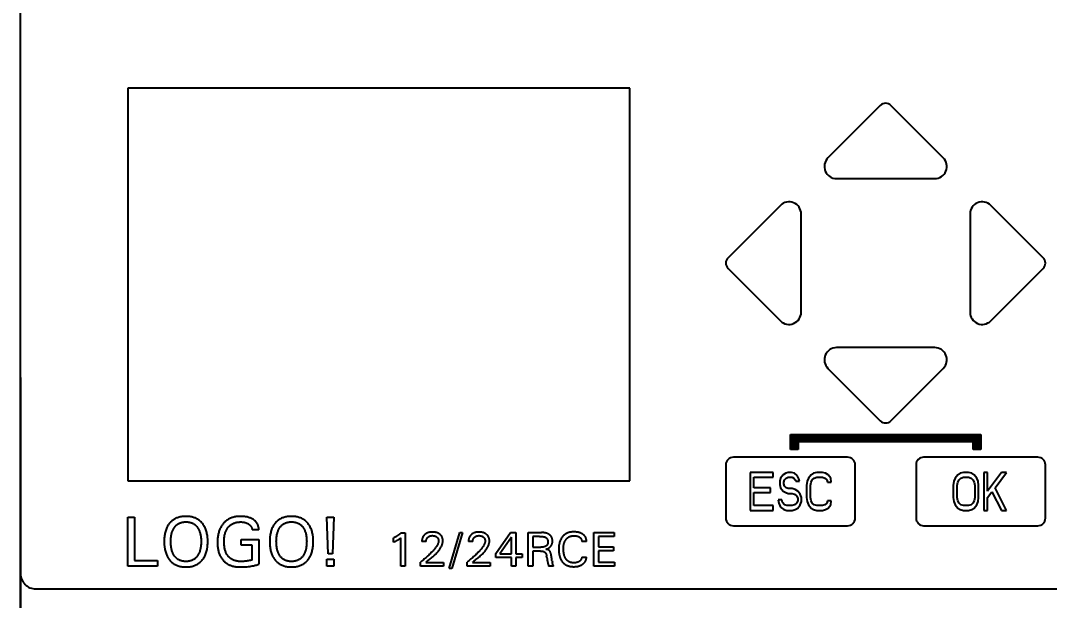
# Model space of a CAD drawing. Extents: x 0 to 420, y 0 to 297.
# Drawn here: x 88.2 to 155.8, y 184.8 to 222.9 of the extents above; entities that cross this region are included whole.
import ezdxf

# ---------------------------------------------------------------- set-up
doc = ezdxf.new("R2010")
doc.units = 0
doc.header["$LTSCALE"] = 23.1
doc.layers.get('0').update_dxf_attribs({"linetype": 'CONTINUOUS'})
doc.layers.add('10000_FRONT', color=7, linetype='CONTINUOUS')
doc.layers.add('10100_DIM_FRONT', color=7, linetype='CONTINUOUS')
doc.dimstyles.get("Standard").update_dxf_attribs({"dimtxt": 2.5, "dimasz": 2.5, "dimexe": 1.25, "dimexo": 0.625, "dimtad": 1, "dimcen": 2.5, "dimazin": 3, "dimtfac": 1, "dimtmove": 0, "dimatfit": 3})

# ---------------------------------------------------------------- blocks, each defined once
blk = doc.blocks.new('_FILLED')
at = {"color": 0, "linetype": 'BYBLOCK'}
blk.add_solid([(0, 0), (-1, 0.132), (-1, -0.132)], dxfattribs=at)
blk = doc.blocks.new('*D2')
at = {"layer": '10100_DIM_FRONT', "color": 7, "linetype": 'CONTINUOUS'}
for p, q in [((88.189, 199.406), (88.189, 146.927)), ((195.189, 170.026), (195.189, 146.927)), ((88.189, 148.927), (141.689, 148.927)), ((195.189, 148.927), (141.689, 148.927))]:
    blk.add_line(p, q, dxfattribs=at)
at = {"layer": '10100_DIM_FRONT', "color": 7, "linetype": 'CONTINUOUS', "xscale": 2.5, "yscale": 2.5, "zscale": 2.5, "rotation": 180}
blk.add_blockref('_FILLED', (88.189, 148.927), dxfattribs=at)
at = {"layer": '10100_DIM_FRONT', "color": 7, "linetype": 'CONTINUOUS', "xscale": 2.5, "yscale": 2.5, "zscale": 2.5}
blk.add_blockref('_FILLED', (195.189, 148.927), dxfattribs=at)

msp = doc.modelspace()

# ---------------------------------------------------------------- linework, layer by layer
at = {"layer": '10000_FRONT', "color": 7, "linetype": 'CONTINUOUS'}
for p, q in [((88.189, 164.026), (88.189, 252.026)), ((95.239, 218.426), (95.239, 192.626)), ((128.239, 218.426), (95.239, 218.426)), ((128.239, 192.626), (128.239, 218.426)), ((144.685, 217.279), (141.247, 213.841)), ((148.83, 213.841), (145.392, 217.279)), ((141.813, 212.476), (148.264, 212.476)), ((138.123, 210.717), (134.685, 207.279)), ((155.392, 207.279), (151.954, 210.717)), ((139.489, 203.7), (139.489, 210.151)), ((150.589, 210.151), (150.589, 203.7)), ((134.685, 206.572), (138.123, 203.134)), ((151.954, 203.134), (155.392, 206.572)), ((148.264, 201.376), (141.813, 201.376)), ((141.247, 200.01), (144.685, 196.572)), ((145.392, 196.572), (148.83, 200.01)), ((138.789, 194.676), (138.789, 195.676)), ((138.789, 195.676), (151.289, 195.676)), ((138.789, 195.576), (151.289, 195.576)), ((138.789, 195.476), (151.289, 195.476)), ((151.289, 195.676), (151.289, 194.676)), ((138.789, 195.376), (151.289, 195.376)), ((138.789, 195.276), (151.289, 195.276)), ((151.289, 195.176), (138.789, 195.176)), ((138.889, 195.176), (138.889, 194.676)), ((138.989, 195.176), (138.989, 194.676)), ((139.089, 195.176), (139.089, 194.676)), ((139.189, 195.176), (139.189, 194.676)), ((139.289, 195.176), (139.289, 194.676)), ((150.789, 194.676), (150.789, 195.176)), ((150.889, 195.176), (150.889, 194.676)), ((150.989, 195.176), (150.989, 194.676)), ((151.089, 195.176), (151.089, 194.676)), ((151.189, 195.176), (151.189, 194.676)), ((142.539, 194.176), (135.039, 194.176)), ((139.289, 194.676), (138.789, 194.676)), ((155.039, 194.176), (147.539, 194.176)), ((151.289, 194.676), (150.789, 194.676)), ((134.539, 193.676), (134.539, 190.176)), ((143.039, 190.176), (143.039, 193.676)), ((147.039, 193.676), (147.039, 190.176)), ((155.539, 190.176), (155.539, 193.676)), ((136.139, 193.176), (136.139, 190.676)), ((137.639, 193.176), (136.139, 193.176)), ((136.389, 192.165), (136.389, 192.856)), ((136.389, 192.856), (137.639, 192.856)), ((137.639, 192.856), (137.639, 193.176)), ((138.139, 192.803), (138.097, 192.59)), ((138.305, 193.016), (138.139, 192.803)), ((138.472, 193.122), (138.305, 193.016)), ((138.389, 192.697), (138.514, 192.803)), ((138.639, 193.176), (138.472, 193.122)), ((138.514, 192.803), (138.639, 192.856)), ((138.847, 193.176), (138.639, 193.176)), ((138.639, 192.856), (138.889, 192.856)), ((139.055, 193.122), (138.847, 193.176)), ((138.889, 192.856), (139.014, 192.803)), ((139.014, 192.803), (139.097, 192.697)), ((139.222, 192.963), (139.055, 193.122)), ((139.347, 192.75), (139.222, 192.963)), ((139.389, 192.59), (139.347, 192.75)), ((139.972, 192.803), (139.889, 192.59)), ((140.139, 193.016), (139.972, 192.803)), ((140.305, 193.122), (140.139, 193.016)), ((140.222, 192.697), (140.347, 192.803)), ((140.514, 193.176), (140.305, 193.122)), ((140.347, 192.803), (140.514, 192.856)), ((140.889, 193.176), (140.514, 193.176)), ((140.514, 192.856), (140.889, 192.856)), ((141.097, 193.122), (140.889, 193.176)), ((140.889, 192.856), (141.055, 192.803)), ((141.055, 192.803), (141.18, 192.697)), ((141.264, 193.016), (141.097, 193.122)), ((141.43, 192.803), (141.264, 193.016)), ((141.472, 192.537), (141.43, 192.803)), ((149.614, 192.803), (149.53, 192.59)), ((149.78, 193.016), (149.614, 192.803)), ((149.947, 193.122), (149.78, 193.016)), ((149.864, 192.697), (149.989, 192.803)), ((150.155, 193.176), (149.947, 193.122)), ((149.989, 192.803), (150.155, 192.856)), ((150.489, 193.176), (150.155, 193.176)), ((150.155, 192.856), (150.489, 192.856)), ((150.697, 193.122), (150.489, 193.176)), ((150.489, 192.856), (150.655, 192.803)), ((150.655, 192.803), (150.78, 192.697)), ((150.864, 193.016), (150.697, 193.122)), ((151.03, 192.803), (150.864, 193.016)), ((151.114, 192.59), (151.03, 192.803)), ((151.489, 193.176), (151.489, 190.676)), ((151.739, 193.176), (151.489, 193.176)), ((152.655, 193.176), (151.739, 191.952)), ((151.739, 191.952), (151.739, 193.176)), ((152.239, 192.165), (152.989, 193.176)), ((152.989, 193.176), (152.655, 193.176)), ((95.239, 192.626), (128.239, 192.626)), ((137.472, 192.165), (136.389, 192.165)), ((137.472, 191.846), (137.472, 192.165)), ((138.097, 192.59), (138.097, 192.378)), ((138.097, 192.378), (138.139, 192.165)), ((138.139, 192.165), (138.305, 191.952)), ((138.347, 192.537), (138.389, 192.697)), ((138.347, 192.431), (138.347, 192.537)), ((138.389, 192.271), (138.347, 192.431)), ((138.514, 192.165), (138.389, 192.271)), ((138.639, 192.112), (138.514, 192.165)), ((138.889, 192.112), (138.639, 192.112)), ((139.097, 192.059), (138.889, 192.112)), ((139.097, 192.697), (139.139, 192.59)), ((139.264, 191.952), (139.097, 192.059)), ((139.139, 192.59), (139.389, 192.59)), ((139.889, 192.59), (139.847, 192.324)), ((139.847, 192.324), (139.847, 191.527)), ((140.097, 192.324), (140.139, 192.537)), ((140.097, 191.527), (140.097, 192.324)), ((140.139, 192.537), (140.222, 192.697)), ((141.18, 192.697), (141.222, 192.537)), ((141.222, 192.537), (141.472, 192.537)), ((149.53, 192.59), (149.489, 192.324)), ((149.489, 192.324), (149.489, 191.527)), ((149.739, 192.324), (149.78, 192.537)), ((149.739, 191.527), (149.739, 192.324)), ((149.78, 192.537), (149.864, 192.697)), ((150.78, 192.697), (150.864, 192.537)), ((150.864, 192.537), (150.905, 192.324)), ((150.905, 192.324), (150.905, 191.527)), ((151.155, 192.324), (151.114, 192.59)), ((151.155, 191.527), (151.155, 192.324)), ((152.989, 190.676), (152.239, 192.165)), ((136.389, 190.995), (136.389, 191.846)), ((136.389, 191.846), (137.472, 191.846)), ((137.972, 191.367), (138.014, 191.154)), ((138.222, 191.367), (137.972, 191.367)), ((138.264, 191.207), (138.222, 191.367)), ((138.305, 191.952), (138.472, 191.846)), ((138.472, 191.846), (138.639, 191.793)), ((138.639, 191.793), (138.889, 191.793)), ((138.889, 191.793), (139.055, 191.739)), ((139.055, 191.739), (139.18, 191.633)), ((139.18, 191.633), (139.264, 191.473)), ((139.43, 191.739), (139.264, 191.952)), ((139.264, 191.473), (139.264, 191.314)), ((139.514, 191.527), (139.43, 191.739)), ((139.514, 191.261), (139.514, 191.527)), ((139.847, 191.527), (139.889, 191.261)), ((140.139, 191.314), (140.097, 191.527)), ((149.489, 191.527), (149.53, 191.261)), ((149.78, 191.314), (149.739, 191.527)), ((150.905, 191.527), (150.864, 191.314)), ((151.114, 191.261), (151.155, 191.527)), ((151.739, 191.527), (152.03, 191.899)), ((151.739, 190.676), (151.739, 191.527)), ((152.03, 191.899), (152.655, 190.676)), ((137.639, 190.995), (136.389, 190.995)), ((137.639, 190.676), (137.639, 190.995)), ((138.014, 191.154), (138.139, 190.888)), ((138.139, 190.888), (138.347, 190.729)), ((138.389, 191.048), (138.264, 191.207)), ((138.347, 190.729), (138.555, 190.676)), ((138.555, 190.995), (138.389, 191.048)), ((138.889, 190.995), (138.555, 190.995)), ((139.055, 191.048), (138.889, 190.995)), ((138.889, 190.676), (139.097, 190.729)), ((139.18, 191.154), (139.055, 191.048)), ((139.097, 190.729), (139.264, 190.835)), ((139.264, 191.314), (139.18, 191.154)), ((139.264, 190.835), (139.43, 191.048)), ((139.43, 191.048), (139.514, 191.261)), ((139.889, 191.261), (139.972, 191.048)), ((139.972, 191.048), (140.139, 190.835)), ((140.222, 191.154), (140.139, 191.314)), ((140.139, 190.835), (140.305, 190.729)), ((140.347, 191.048), (140.222, 191.154)), ((140.305, 190.729), (140.514, 190.676)), ((140.514, 190.995), (140.347, 191.048)), ((140.889, 190.995), (140.514, 190.995)), ((141.055, 191.048), (140.889, 190.995)), ((140.889, 190.676), (141.097, 190.729)), ((141.18, 191.154), (141.055, 191.048)), ((141.097, 190.729), (141.264, 190.835)), ((141.222, 191.314), (141.18, 191.154)), ((141.472, 191.314), (141.222, 191.314)), ((141.264, 190.835), (141.43, 191.048)), ((141.43, 191.048), (141.472, 191.314)), ((149.53, 191.261), (149.614, 191.048)), ((149.614, 191.048), (149.78, 190.835)), ((149.864, 191.154), (149.78, 191.314)), ((149.78, 190.835), (149.947, 190.729)), ((149.989, 191.048), (149.864, 191.154)), ((149.947, 190.729), (150.155, 190.676)), ((150.155, 190.995), (149.989, 191.048)), ((150.489, 190.995), (150.155, 190.995)), ((150.655, 191.048), (150.489, 190.995)), ((150.489, 190.676), (150.697, 190.729)), ((150.78, 191.154), (150.655, 191.048)), ((150.697, 190.729), (150.864, 190.835)), ((150.864, 191.314), (150.78, 191.154)), ((150.864, 190.835), (151.03, 191.048)), ((151.03, 191.048), (151.114, 191.261)), ((95.239, 187.026), (95.239, 190.226)), ((95.239, 190.226), (95.676, 190.226)), ((95.676, 190.226), (95.676, 187.388)), ((108.401, 187.828), (108.306, 190.226)), ((108.306, 190.226), (108.782, 190.226)), ((108.782, 190.226), (108.687, 187.828)), ((136.139, 190.676), (137.639, 190.676)), ((138.555, 190.676), (138.889, 190.676)), ((140.514, 190.676), (140.889, 190.676)), ((150.155, 190.676), (150.489, 190.676)), ((151.489, 190.676), (151.739, 190.676)), ((152.655, 190.676), (152.989, 190.676)), ((103.843, 189.409), (103.405, 189.409)), ((135.039, 189.676), (142.539, 189.676)), ((147.539, 189.676), (155.039, 189.676)), ((102.689, 188.389), (102.689, 188.77)), ((102.689, 188.77), (103.843, 188.77)), ((103.843, 188.77), (103.843, 187.15)), ((112.689, 188.6), (112.689, 188.875)), ((113.17, 187.026), (113.17, 188.873)), ((113.216, 189.213), (113.465, 189.213)), ((113.465, 189.213), (113.465, 187.026)), ((116.353, 186.86), (117.053, 189.226)), ((117.23, 189.226), (116.53, 186.86)), ((117.053, 189.226), (117.23, 189.226)), ((119.421, 187.841), (120.391, 189.226)), ((120.444, 188.912), (119.678, 187.816)), ((120.391, 189.226), (120.739, 189.226)), ((120.444, 187.816), (120.444, 188.912)), ((120.739, 189.226), (120.739, 187.816)), ((121.557, 187.026), (121.557, 189.226)), ((121.557, 189.226), (122.433, 189.226)), ((121.858, 188.976), (121.858, 188.26)), ((122.302, 188.976), (121.858, 188.976)), ((125.86, 187.026), (125.86, 189.226)), ((125.86, 189.226), (127.201, 189.226)), ((126.161, 188.976), (126.161, 188.282)), ((127.201, 188.976), (126.161, 188.976)), ((127.201, 189.226), (127.201, 188.976)), ((103.405, 188.389), (102.689, 188.389)), ((103.405, 187.42), (103.405, 188.389)), ((114.846, 188.632), (114.561, 188.632)), ((117.909, 188.632), (117.623, 188.632)), ((121.858, 188.26), (122.382, 188.26)), ((121.858, 188.011), (121.858, 187.026)), ((122.354, 188.011), (121.858, 188.011)), ((125.38, 188.642), (125.071, 188.642)), ((126.161, 188.282), (127.161, 188.282)), ((126.161, 188.033), (126.161, 187.275)), ((127.161, 188.033), (126.161, 188.033)), ((127.161, 188.282), (127.161, 188.033)), ((95.676, 187.388), (97.187, 187.388)), ((97.187, 187.388), (97.187, 187.026)), ((108.322, 187.026), (108.322, 187.484)), ((108.322, 187.484), (108.766, 187.484)), ((108.687, 187.828), (108.401, 187.828)), ((108.766, 187.484), (108.766, 187.026)), ((119.421, 187.576), (119.421, 187.841)), ((120.444, 187.576), (119.421, 187.576)), ((119.678, 187.816), (120.444, 187.816)), ((120.444, 187.026), (120.444, 187.576)), ((120.739, 187.816), (121.155, 187.816)), ((120.739, 187.576), (120.739, 187.026)), ((121.155, 187.576), (120.739, 187.576)), ((121.155, 187.816), (121.155, 187.576)), ((122.775, 187.588), (122.761, 187.68)), ((123.119, 187.375), (123.137, 187.278)), ((125.071, 187.609), (125.38, 187.609)), ((97.187, 187.026), (95.239, 187.026)), ((108.766, 187.026), (108.322, 187.026)), ((113.465, 187.026), (113.17, 187.026)), ((114.471, 187.026), (114.471, 187.289)), ((115.988, 187.026), (114.471, 187.026)), ((114.829, 187.266), (115.988, 187.266)), ((115.988, 187.266), (115.988, 187.026)), ((116.53, 186.86), (116.353, 186.86)), ((117.533, 187.026), (117.533, 187.289)), ((119.05, 187.026), (117.533, 187.026)), ((117.891, 187.266), (119.05, 187.266)), ((119.05, 187.266), (119.05, 187.026)), ((120.739, 187.026), (120.444, 187.026)), ((121.858, 187.026), (121.557, 187.026)), ((123.21, 187.027), (122.89, 187.027)), ((123.163, 187.154), (123.16, 187.167)), ((127.229, 187.026), (125.86, 187.026)), ((126.161, 187.275), (127.229, 187.275)), ((127.229, 187.275), (127.229, 187.026)), ((89.189, 185.526), (194.189, 185.526))]:
    msp.add_line(p, q, dxfattribs=at)
for points in [[(100.155, 187.456), (100.192, 187.507), (100.227, 187.56), (100.259, 187.614), (100.289, 187.67), (100.317, 187.726), (100.342, 187.784), (100.367, 187.848), (100.389, 187.913), (100.409, 187.979), (100.426, 188.046), (100.441, 188.113), (100.454, 188.18), (100.466, 188.257), (100.475, 188.334), (100.482, 188.412), (100.487, 188.489), (100.49, 188.567), (100.491, 188.645), (100.49, 188.721), (100.487, 188.797), (100.482, 188.873), (100.475, 188.949), (100.465, 189.025), (100.453, 189.1), (100.439, 189.166), (100.424, 189.232), (100.406, 189.298), (100.386, 189.362), (100.363, 189.426), (100.338, 189.488), (100.312, 189.545), (100.283, 189.601), (100.253, 189.656), (100.219, 189.709), (100.184, 189.761), (100.146, 189.811), (100.11, 189.854), (100.073, 189.896), (100.033, 189.936), (99.992, 189.974), (99.949, 190.01), (99.904, 190.044), (99.858, 190.076), (99.809, 190.106), (99.759, 190.134), (99.708, 190.159), (99.656, 190.182), (99.603, 190.202), (99.549, 190.22), (99.494, 190.236), (99.433, 190.251), (99.371, 190.263), (99.308, 190.273), (99.245, 190.28), (99.182, 190.285), (99.119, 190.288), (99.055, 190.289), (98.992, 190.288), (98.928, 190.285), (98.865, 190.28), (98.801, 190.273), (98.739, 190.263), (98.676, 190.251), (98.614, 190.236), (98.56, 190.22), (98.505, 190.202), (98.452, 190.182), (98.4, 190.16), (98.349, 190.135), (98.299, 190.107), (98.25, 190.077), (98.204, 190.046), (98.159, 190.012), (98.116, 189.976), (98.075, 189.938), (98.036, 189.898), (97.998, 189.856), (97.962, 189.813), (97.952, 189.799)], [(103.843, 189.409), (103.843, 189.449), (103.841, 189.489), (103.837, 189.529), (103.831, 189.569), (103.823, 189.608), (103.813, 189.647), (103.8, 189.686), (103.787, 189.721), (103.772, 189.756), (103.755, 189.789), (103.737, 189.822), (103.717, 189.854), (103.696, 189.885), (103.673, 189.914), (103.646, 189.944), (103.618, 189.973), (103.589, 190), (103.558, 190.025), (103.526, 190.05), (103.493, 190.072), (103.46, 190.094), (103.415, 190.12), (103.37, 190.143), (103.324, 190.165), (103.276, 190.185), (103.229, 190.202), (103.176, 190.219), (103.123, 190.234), (103.07, 190.247), (103.016, 190.258), (102.962, 190.267), (102.902, 190.276), (102.841, 190.282), (102.781, 190.286), (102.72, 190.288), (102.659, 190.289), (102.6, 190.288), (102.542, 190.286), (102.483, 190.282), (102.425, 190.276), (102.367, 190.269), (102.309, 190.26), (102.252, 190.248), (102.195, 190.235), (102.144, 190.221), (102.094, 190.205), (102.044, 190.187), (101.995, 190.168), (101.947, 190.147), (101.9, 190.123), (101.853, 190.098), (101.808, 190.071), (101.765, 190.043), (101.723, 190.013), (101.683, 189.981), (101.644, 189.948), (101.606, 189.913), (101.569, 189.876), (101.534, 189.838), (101.5, 189.799), (101.465, 189.755), (101.431, 189.709), (101.399, 189.662), (101.369, 189.613), (101.341, 189.564), (101.315, 189.513), (101.291, 189.462), (101.267, 189.406), (101.245, 189.349), (101.225, 189.291), (101.208, 189.233), (101.192, 189.174), (101.178, 189.114), (101.166, 189.054), (101.154, 188.987), (101.144, 188.919), (101.136, 188.851), (101.131, 188.782), (101.127, 188.714), (101.124, 188.645), (101.124, 188.577)], [(107.093, 187.456), (107.13, 187.507), (107.164, 187.56), (107.197, 187.614), (107.227, 187.67), (107.254, 187.726), (107.279, 187.784), (107.304, 187.848), (107.326, 187.913), (107.346, 187.979), (107.363, 188.046), (107.378, 188.113), (107.391, 188.18), (107.403, 188.257), (107.413, 188.334), (107.42, 188.412), (107.425, 188.489), (107.428, 188.567), (107.428, 188.645), (107.427, 188.721), (107.424, 188.797), (107.419, 188.873), (107.412, 188.949), (107.402, 189.025), (107.39, 189.1), (107.377, 189.166), (107.362, 189.232), (107.344, 189.298), (107.324, 189.362), (107.301, 189.426), (107.275, 189.488), (107.249, 189.545), (107.221, 189.601), (107.19, 189.656), (107.157, 189.709), (107.122, 189.761), (107.084, 189.811), (107.048, 189.854), (107.01, 189.896), (106.97, 189.936), (106.929, 189.974), (106.886, 190.01), (106.841, 190.044), (106.795, 190.076), (106.747, 190.106), (106.697, 190.134), (106.646, 190.159), (106.594, 190.182), (106.54, 190.202), (106.486, 190.22), (106.432, 190.236), (106.37, 190.251), (106.308, 190.263), (106.246, 190.273), (106.183, 190.28), (106.12, 190.285), (106.056, 190.288), (105.993, 190.289), (105.929, 190.288), (105.866, 190.285), (105.802, 190.28), (105.739, 190.273), (105.676, 190.263), (105.614, 190.251), (105.552, 190.236), (105.497, 190.22), (105.443, 190.202), (105.39, 190.182), (105.337, 190.16), (105.286, 190.135), (105.236, 190.107), (105.188, 190.077), (105.141, 190.046), (105.097, 190.012), (105.054, 189.976), (105.013, 189.938), (104.973, 189.898), (104.935, 189.856), (104.9, 189.813), (104.889, 189.799)], [(97.952, 189.799), (97.917, 189.751), (97.884, 189.702), (97.853, 189.651), (97.824, 189.599), (97.798, 189.546), (97.773, 189.492), (97.748, 189.429), (97.726, 189.365), (97.706, 189.3), (97.688, 189.235), (97.673, 189.169), (97.66, 189.102), (97.648, 189.027), (97.638, 188.951), (97.631, 188.874), (97.626, 188.798), (97.623, 188.721), (97.622, 188.645), (97.623, 188.567), (97.626, 188.489), (97.631, 188.412), (97.638, 188.334), (97.647, 188.257), (97.659, 188.18), (97.672, 188.112), (97.687, 188.045), (97.704, 187.978), (97.724, 187.912), (97.746, 187.847), (97.77, 187.783), (97.791, 187.733), (97.814, 187.684), (97.839, 187.636), (97.865, 187.589), (97.894, 187.543), (97.924, 187.498), (97.955, 187.454), (97.991, 187.41), (98.028, 187.367), (98.068, 187.325), (98.109, 187.286), (98.152, 187.249), (98.197, 187.214), (98.243, 187.181), (98.292, 187.15), (98.342, 187.122), (98.393, 187.096), (98.446, 187.073), (98.5, 187.052), (98.554, 187.033), (98.61, 187.017), (98.672, 187.001), (98.735, 186.989), (98.799, 186.979), (98.862, 186.971), (98.927, 186.966), (98.991, 186.963), (99.055, 186.962), (99.12, 186.963), (99.184, 186.966), (99.248, 186.971), (99.312, 186.979), (99.375, 186.989), (99.438, 187.002), (99.5, 187.017), (99.555, 187.033), (99.61, 187.052), (99.664, 187.073), (99.716, 187.097), (99.768, 187.123), (99.818, 187.151), (99.867, 187.182), (99.913, 187.215), (99.958, 187.25), (100.001, 187.288), (100.043, 187.327), (100.082, 187.369), (100.12, 187.412), (100.155, 187.456)], [(98.271, 187.738), (98.247, 187.778), (98.225, 187.818), (98.205, 187.86), (98.186, 187.903), (98.169, 187.946), (98.154, 187.989), (98.138, 188.038), (98.124, 188.088), (98.111, 188.138), (98.101, 188.188), (98.091, 188.239), (98.083, 188.29), (98.076, 188.348), (98.07, 188.406), (98.065, 188.465), (98.062, 188.523), (98.06, 188.582), (98.06, 188.64), (98.06, 188.698), (98.062, 188.755), (98.065, 188.813), (98.07, 188.87), (98.076, 188.928), (98.084, 188.985), (98.092, 189.035), (98.101, 189.085), (98.113, 189.134), (98.125, 189.183), (98.139, 189.232), (98.156, 189.28), (98.172, 189.323), (98.189, 189.366), (98.208, 189.407), (98.229, 189.448), (98.251, 189.488), (98.275, 189.527), (98.296, 189.558), (98.318, 189.589), (98.342, 189.618), (98.366, 189.647), (98.392, 189.674), (98.419, 189.7), (98.447, 189.725), (98.476, 189.749), (98.505, 189.77), (98.536, 189.791), (98.567, 189.809), (98.6, 189.827), (98.633, 189.843), (98.667, 189.857), (98.701, 189.87), (98.736, 189.882), (98.775, 189.893), (98.814, 189.902), (98.854, 189.91), (98.894, 189.916), (98.934, 189.921), (98.974, 189.924), (99.015, 189.926), (99.055, 189.926), (99.096, 189.926), (99.137, 189.924), (99.177, 189.921), (99.218, 189.916), (99.258, 189.91), (99.298, 189.902), (99.337, 189.893), (99.376, 189.882), (99.411, 189.87), (99.445, 189.857), (99.479, 189.843), (99.513, 189.827), (99.545, 189.81), (99.577, 189.791), (99.607, 189.77), (99.637, 189.749), (99.666, 189.725), (99.694, 189.7), (99.721, 189.674), (99.747, 189.647), (99.771, 189.618), (99.795, 189.589), (99.817, 189.558), (99.838, 189.527), (99.844, 189.517)], [(99.844, 189.517), (99.867, 189.479), (99.888, 189.441), (99.908, 189.402), (99.926, 189.362), (99.942, 189.321), (99.957, 189.28), (99.974, 189.232), (99.988, 189.183), (100, 189.134), (100.012, 189.085), (100.021, 189.035), (100.029, 188.985), (100.037, 188.928), (100.043, 188.87), (100.048, 188.813), (100.051, 188.755), (100.053, 188.698), (100.053, 188.64), (100.053, 188.582), (100.051, 188.523), (100.048, 188.464), (100.043, 188.406), (100.037, 188.347), (100.03, 188.289), (100.022, 188.238), (100.012, 188.187), (100.002, 188.137), (99.989, 188.087), (99.975, 188.037), (99.96, 187.988), (99.944, 187.945), (99.927, 187.902), (99.908, 187.86), (99.888, 187.818), (99.866, 187.777), (99.842, 187.738), (99.821, 187.706), (99.799, 187.674), (99.776, 187.644), (99.751, 187.614), (99.726, 187.586), (99.699, 187.559), (99.67, 187.533), (99.641, 187.508), (99.611, 187.486), (99.58, 187.465), (99.549, 187.446), (99.516, 187.428), (99.483, 187.411), (99.449, 187.396), (99.414, 187.383), (99.379, 187.371), (99.339, 187.359), (99.3, 187.35), (99.259, 187.342), (99.219, 187.335), (99.178, 187.331), (99.137, 187.327), (99.096, 187.326), (99.055, 187.325), (99.014, 187.326), (98.973, 187.327), (98.932, 187.331), (98.892, 187.335), (98.851, 187.342), (98.811, 187.35), (98.772, 187.359), (98.732, 187.371), (98.697, 187.383), (98.663, 187.396), (98.629, 187.411), (98.595, 187.428), (98.563, 187.446), (98.531, 187.465), (98.5, 187.486), (98.471, 187.508), (98.441, 187.533), (98.413, 187.559), (98.387, 187.586), (98.361, 187.614), (98.337, 187.644), (98.313, 187.674), (98.291, 187.706), (98.271, 187.738)], [(103.405, 187.42), (103.348, 187.405), (103.291, 187.391), (103.233, 187.378), (103.175, 187.367), (103.113, 187.357), (103.051, 187.349), (102.989, 187.341), (102.926, 187.335), (102.86, 187.33), (102.793, 187.327), (102.726, 187.325), (102.659, 187.325), (102.609, 187.326), (102.558, 187.329), (102.508, 187.333), (102.458, 187.338), (102.408, 187.346), (102.358, 187.356), (102.309, 187.367), (102.266, 187.38), (102.224, 187.394), (102.182, 187.411), (102.141, 187.429), (102.101, 187.449), (102.063, 187.471), (102.025, 187.495), (101.99, 187.521), (101.955, 187.548), (101.923, 187.577), (101.891, 187.608), (101.861, 187.64), (101.833, 187.673), (101.806, 187.708), (101.779, 187.747), (101.754, 187.788), (101.73, 187.829), (101.708, 187.872), (101.688, 187.915), (101.67, 187.959), (101.652, 188.01), (101.636, 188.06), (101.621, 188.112), (101.609, 188.164), (101.598, 188.216), (101.589, 188.269), (101.58, 188.329), (101.573, 188.39), (101.568, 188.452), (101.564, 188.513), (101.562, 188.574), (101.561, 188.636), (101.562, 188.696), (101.564, 188.755), (101.568, 188.815), (101.573, 188.874), (101.581, 188.934), (101.59, 188.993), (101.599, 189.044), (101.611, 189.096), (101.624, 189.147), (101.639, 189.197), (101.655, 189.247), (101.674, 189.296), (101.693, 189.34), (101.714, 189.383), (101.737, 189.425), (101.761, 189.466), (101.787, 189.506), (101.815, 189.545), (101.842, 189.579), (101.871, 189.612), (101.901, 189.643), (101.933, 189.673), (101.965, 189.701), (102, 189.728), (102.035, 189.753), (102.072, 189.777), (102.111, 189.798), (102.15, 189.818), (102.191, 189.835), (102.232, 189.851), (102.274, 189.865), (102.316, 189.878)], [(102.316, 189.878), (102.347, 189.886), (102.378, 189.892), (102.408, 189.898), (102.44, 189.904), (102.471, 189.908), (102.502, 189.912), (102.533, 189.915), (102.565, 189.917), (102.596, 189.918), (102.628, 189.919), (102.659, 189.919), (102.689, 189.919), (102.719, 189.918), (102.748, 189.916), (102.778, 189.914), (102.807, 189.911), (102.837, 189.907), (102.864, 189.902), (102.891, 189.897), (102.918, 189.891), (102.945, 189.884), (102.971, 189.876), (102.998, 189.868), (103.023, 189.859), (103.047, 189.85), (103.071, 189.839), (103.095, 189.828), (103.119, 189.816), (103.142, 189.804), (103.159, 189.794), (103.175, 189.784), (103.191, 189.773), (103.207, 189.762), (103.222, 189.75), (103.237, 189.738), (103.252, 189.725), (103.266, 189.712), (103.279, 189.698), (103.292, 189.684), (103.305, 189.668), (103.317, 189.653), (103.329, 189.636), (103.339, 189.62), (103.349, 189.602), (103.358, 189.585), (103.367, 189.567), (103.374, 189.55), (103.38, 189.533), (103.386, 189.516), (103.391, 189.499), (103.395, 189.481), (103.399, 189.463), (103.402, 189.445), (103.404, 189.427), (103.405, 189.409)], [(104.889, 189.799), (104.854, 189.751), (104.821, 189.702), (104.79, 189.651), (104.762, 189.599), (104.735, 189.546), (104.711, 189.492), (104.686, 189.429), (104.663, 189.365), (104.643, 189.3), (104.626, 189.235), (104.61, 189.169), (104.597, 189.102), (104.585, 189.027), (104.576, 188.951), (104.568, 188.874), (104.563, 188.798), (104.561, 188.721), (104.56, 188.645), (104.56, 188.567), (104.563, 188.489), (104.568, 188.412), (104.575, 188.334), (104.585, 188.257), (104.597, 188.18), (104.609, 188.112), (104.624, 188.045), (104.641, 187.978), (104.661, 187.912), (104.683, 187.847), (104.708, 187.783), (104.729, 187.733), (104.752, 187.684), (104.777, 187.636), (104.803, 187.589), (104.831, 187.543), (104.861, 187.498), (104.893, 187.454), (104.928, 187.41), (104.966, 187.367), (105.005, 187.325), (105.046, 187.286), (105.089, 187.249), (105.134, 187.214), (105.18, 187.181), (105.229, 187.15), (105.279, 187.122), (105.331, 187.096), (105.384, 187.073), (105.437, 187.052), (105.492, 187.033), (105.547, 187.017), (105.61, 187.001), (105.673, 186.989), (105.736, 186.979), (105.8, 186.971), (105.864, 186.966), (105.928, 186.963), (105.993, 186.962), (106.057, 186.963), (106.121, 186.966), (106.185, 186.971), (106.249, 186.979), (106.312, 186.989), (106.375, 187.002), (106.438, 187.017), (106.493, 187.033), (106.548, 187.052), (106.601, 187.073), (106.654, 187.097), (106.705, 187.123), (106.756, 187.151), (106.804, 187.182), (106.851, 187.215), (106.896, 187.25), (106.939, 187.288), (106.98, 187.327), (107.02, 187.369), (107.057, 187.412), (107.093, 187.456)], [(105.208, 187.738), (105.185, 187.778), (105.163, 187.818), (105.142, 187.86), (105.124, 187.903), (105.107, 187.946), (105.091, 187.989), (105.075, 188.038), (105.061, 188.088), (105.049, 188.138), (105.038, 188.188), (105.029, 188.239), (105.021, 188.29), (105.013, 188.348), (105.007, 188.406), (105.003, 188.465), (105, 188.523), (104.998, 188.582), (104.997, 188.64), (104.998, 188.698), (105, 188.755), (105.003, 188.813), (105.007, 188.87), (105.014, 188.928), (105.021, 188.985), (105.029, 189.035), (105.039, 189.085), (105.05, 189.134), (105.063, 189.183), (105.077, 189.232), (105.093, 189.28), (105.109, 189.323), (105.127, 189.366), (105.146, 189.407), (105.166, 189.448), (105.189, 189.488), (105.213, 189.527), (105.234, 189.558), (105.256, 189.589), (105.279, 189.618), (105.304, 189.647), (105.329, 189.674), (105.356, 189.7), (105.384, 189.725), (105.413, 189.749), (105.443, 189.77), (105.473, 189.791), (105.505, 189.809), (105.537, 189.827), (105.57, 189.843), (105.604, 189.857), (105.639, 189.87), (105.673, 189.882), (105.712, 189.893), (105.752, 189.902), (105.791, 189.91), (105.831, 189.916), (105.871, 189.921), (105.912, 189.924), (105.952, 189.926), (105.993, 189.926), (106.034, 189.926), (106.074, 189.924), (106.115, 189.921), (106.155, 189.916), (106.195, 189.91), (106.235, 189.902), (106.275, 189.893), (106.314, 189.882), (106.349, 189.87), (106.383, 189.857), (106.417, 189.843), (106.45, 189.827), (106.482, 189.81), (106.514, 189.791), (106.545, 189.77), (106.574, 189.749), (106.604, 189.725), (106.632, 189.7), (106.659, 189.674), (106.684, 189.647), (106.709, 189.618), (106.732, 189.589), (106.754, 189.558), (106.775, 189.527), (106.782, 189.517)], [(106.782, 189.517), (106.805, 189.479), (106.826, 189.441), (106.845, 189.402), (106.863, 189.362), (106.88, 189.321), (106.895, 189.28), (106.911, 189.232), (106.925, 189.183), (106.938, 189.134), (106.949, 189.085), (106.959, 189.035), (106.967, 188.985), (106.974, 188.928), (106.981, 188.87), (106.985, 188.813), (106.988, 188.755), (106.99, 188.698), (106.991, 188.64), (106.99, 188.582), (106.988, 188.523), (106.985, 188.464), (106.981, 188.406), (106.975, 188.347), (106.967, 188.289), (106.959, 188.238), (106.95, 188.187), (106.939, 188.137), (106.927, 188.087), (106.913, 188.037), (106.897, 187.988), (106.881, 187.945), (106.864, 187.902), (106.846, 187.86), (106.825, 187.818), (106.803, 187.777), (106.78, 187.738), (106.759, 187.706), (106.737, 187.674), (106.713, 187.644), (106.689, 187.614), (106.663, 187.586), (106.636, 187.559), (106.608, 187.533), (106.578, 187.508), (106.549, 187.486), (106.518, 187.465), (106.486, 187.446), (106.454, 187.428), (106.42, 187.411), (106.386, 187.396), (106.351, 187.383), (106.316, 187.371), (106.277, 187.359), (106.237, 187.35), (106.197, 187.342), (106.157, 187.335), (106.116, 187.331), (106.075, 187.327), (106.034, 187.326), (105.993, 187.325), (105.952, 187.326), (105.911, 187.327), (105.87, 187.331), (105.829, 187.335), (105.789, 187.342), (105.749, 187.35), (105.709, 187.359), (105.67, 187.371), (105.635, 187.383), (105.6, 187.396), (105.566, 187.411), (105.533, 187.428), (105.5, 187.446), (105.469, 187.465), (105.438, 187.486), (105.408, 187.508), (105.379, 187.533), (105.351, 187.559), (105.324, 187.586), (105.298, 187.614), (105.274, 187.644), (105.251, 187.674), (105.229, 187.706), (105.208, 187.738)], [(113.216, 189.213), (113.196, 189.195), (113.177, 189.177), (113.157, 189.159), (113.137, 189.142), (113.117, 189.125), (113.096, 189.109), (113.076, 189.092), (113.054, 189.076), (113.033, 189.061), (113.012, 189.046), (112.99, 189.031), (112.968, 189.017), (112.946, 189.003), (112.924, 188.99), (112.901, 188.976), (112.879, 188.964), (112.856, 188.951), (112.832, 188.939), (112.809, 188.927), (112.785, 188.916), (112.761, 188.905), (112.737, 188.895), (112.713, 188.884), (112.689, 188.875)], [(112.689, 188.6), (112.716, 188.611), (112.743, 188.622), (112.77, 188.633), (112.797, 188.645), (112.824, 188.657), (112.843, 188.666), (112.863, 188.675), (112.882, 188.685), (112.902, 188.694), (112.921, 188.704), (112.94, 188.715), (112.96, 188.726), (112.98, 188.737), (112.999, 188.749), (113.019, 188.761), (113.038, 188.773), (113.052, 188.783), (113.065, 188.792), (113.079, 188.802), (113.094, 188.813), (113.108, 188.824), (113.123, 188.835), (113.139, 188.848), (113.155, 188.86), (113.17, 188.873)], [(115.657, 188.663), (115.656, 188.642), (115.654, 188.621), (115.65, 188.6), (115.646, 188.579), (115.641, 188.559), (115.635, 188.538), (115.628, 188.518), (115.621, 188.498), (115.612, 188.478), (115.604, 188.459), (115.589, 188.428), (115.574, 188.399), (115.557, 188.37), (115.54, 188.342), (115.522, 188.314), (115.503, 188.286), (115.484, 188.259), (115.464, 188.232), (115.444, 188.206), (115.408, 188.161), (115.371, 188.117), (115.334, 188.073), (115.295, 188.03), (115.257, 187.988), (115.217, 187.946), (115.177, 187.905), (115.123, 187.851), (115.069, 187.798), (115.014, 187.746), (114.958, 187.694), (114.901, 187.642), (114.842, 187.59), (114.783, 187.539), (114.723, 187.489), (114.661, 187.438), (114.598, 187.388), (114.535, 187.338), (114.471, 187.289)], [(114.761, 189.099), (114.75, 189.09), (114.74, 189.08), (114.729, 189.071), (114.719, 189.061), (114.71, 189.05), (114.7, 189.04), (114.691, 189.029), (114.682, 189.018), (114.674, 189.007), (114.665, 188.996), (114.657, 188.984), (114.65, 188.972), (114.642, 188.96), (114.635, 188.948), (114.629, 188.936), (114.622, 188.923), (114.616, 188.91), (114.611, 188.897), (114.605, 188.884), (114.6, 188.871), (114.596, 188.857), (114.591, 188.844), (114.587, 188.83), (114.583, 188.817), (114.579, 188.801), (114.576, 188.786), (114.573, 188.771), (114.57, 188.755), (114.568, 188.74), (114.566, 188.724), (114.564, 188.709), (114.563, 188.693), (114.562, 188.678), (114.561, 188.662), (114.561, 188.647), (114.561, 188.632)], [(114.829, 187.266), (114.884, 187.311), (114.94, 187.357), (114.997, 187.403), (115.054, 187.449), (115.112, 187.495), (115.169, 187.542), (115.226, 187.589), (115.283, 187.637), (115.339, 187.685), (115.394, 187.735), (115.448, 187.785), (115.484, 187.82), (115.519, 187.856), (115.553, 187.893), (115.587, 187.93), (115.62, 187.967), (115.652, 188.006), (115.683, 188.045), (115.712, 188.085), (115.741, 188.126), (115.768, 188.168), (115.794, 188.211), (115.819, 188.255), (115.835, 188.285), (115.85, 188.316), (115.864, 188.347), (115.877, 188.379), (115.89, 188.411), (115.901, 188.443), (115.911, 188.475), (115.92, 188.508), (115.927, 188.541), (115.934, 188.575), (115.938, 188.608), (115.941, 188.641), (115.943, 188.675), (115.942, 188.705), (115.941, 188.735), (115.937, 188.764), (115.933, 188.794), (115.927, 188.823), (115.919, 188.852), (115.911, 188.878), (115.901, 188.904), (115.89, 188.929), (115.878, 188.953), (115.865, 188.977), (115.85, 188.999), (115.833, 189.022), (115.815, 189.043), (115.796, 189.063), (115.776, 189.082), (115.755, 189.101), (115.734, 189.118), (115.708, 189.136), (115.681, 189.153), (115.654, 189.169), (115.626, 189.183), (115.598, 189.196), (115.566, 189.208), (115.535, 189.219), (115.502, 189.228), (115.47, 189.236), (115.437, 189.243), (115.4, 189.249), (115.363, 189.253), (115.326, 189.256), (115.289, 189.258), (115.252, 189.258), (115.214, 189.258), (115.175, 189.256), (115.137, 189.252), (115.1, 189.247), (115.062, 189.241), (115.034, 189.234), (115.006, 189.227), (114.979, 189.219), (114.951, 189.21), (114.925, 189.199), (114.898, 189.188), (114.869, 189.173), (114.841, 189.157), (114.813, 189.139), (114.786, 189.12), (114.761, 189.099)], [(114.846, 188.632), (114.847, 188.648), (114.847, 188.664), (114.848, 188.68), (114.85, 188.696), (114.852, 188.712), (114.855, 188.728), (114.859, 188.744), (114.862, 188.758), (114.867, 188.772), (114.871, 188.786), (114.877, 188.799), (114.883, 188.813), (114.889, 188.826), (114.896, 188.839), (114.903, 188.851), (114.911, 188.863), (114.92, 188.874), (114.929, 188.886), (114.938, 188.896), (114.948, 188.907), (114.958, 188.917), (114.969, 188.927), (114.98, 188.936), (114.991, 188.945), (115.003, 188.953), (115.015, 188.961), (115.027, 188.968), (115.04, 188.975), (115.053, 188.981), (115.067, 188.987), (115.081, 188.993), (115.095, 188.998), (115.109, 189.002), (115.124, 189.006), (115.138, 189.01), (115.154, 189.013), (115.17, 189.016), (115.186, 189.018), (115.203, 189.019), (115.219, 189.02), (115.235, 189.021), (115.252, 189.021), (115.27, 189.021), (115.289, 189.02), (115.307, 189.019), (115.326, 189.017), (115.344, 189.015), (115.363, 189.011), (115.377, 189.009), (115.391, 189.005), (115.404, 189.001), (115.418, 188.997), (115.432, 188.993), (115.445, 188.987), (115.458, 188.982), (115.473, 188.975), (115.486, 188.968), (115.5, 188.96), (115.513, 188.951), (115.526, 188.942), (115.539, 188.932), (115.549, 188.923), (115.56, 188.914), (115.57, 188.904), (115.579, 188.894), (115.588, 188.883), (115.597, 188.872), (115.605, 188.86), (115.612, 188.848), (115.619, 188.836), (115.625, 188.823), (115.63, 188.81), (115.635, 188.797), (115.64, 188.784), (115.644, 188.77), (115.648, 188.755), (115.651, 188.74), (115.654, 188.725), (115.655, 188.709), (115.657, 188.694), (115.657, 188.678), (115.657, 188.663)], [(118.719, 188.663), (118.718, 188.642), (118.716, 188.621), (118.713, 188.6), (118.708, 188.579), (118.703, 188.559), (118.697, 188.538), (118.69, 188.518), (118.683, 188.498), (118.675, 188.478), (118.666, 188.459), (118.652, 188.428), (118.636, 188.399), (118.62, 188.37), (118.602, 188.342), (118.584, 188.314), (118.565, 188.286), (118.546, 188.259), (118.526, 188.232), (118.506, 188.206), (118.47, 188.161), (118.433, 188.117), (118.396, 188.073), (118.358, 188.03), (118.319, 187.988), (118.279, 187.946), (118.239, 187.905), (118.186, 187.851), (118.131, 187.798), (118.076, 187.746), (118.021, 187.694), (117.963, 187.642), (117.904, 187.59), (117.845, 187.539), (117.785, 187.489), (117.723, 187.438), (117.66, 187.388), (117.597, 187.338), (117.533, 187.289)], [(117.823, 189.099), (117.812, 189.09), (117.802, 189.08), (117.792, 189.071), (117.782, 189.061), (117.772, 189.05), (117.763, 189.04), (117.753, 189.029), (117.744, 189.018), (117.736, 189.007), (117.728, 188.996), (117.72, 188.984), (117.712, 188.972), (117.705, 188.96), (117.698, 188.948), (117.691, 188.936), (117.685, 188.923), (117.679, 188.91), (117.673, 188.897), (117.668, 188.884), (117.662, 188.871), (117.658, 188.857), (117.653, 188.844), (117.649, 188.83), (117.645, 188.817), (117.642, 188.801), (117.638, 188.786), (117.635, 188.771), (117.632, 188.755), (117.63, 188.74), (117.628, 188.724), (117.626, 188.709), (117.625, 188.693), (117.624, 188.678), (117.624, 188.662), (117.623, 188.647), (117.623, 188.632)], [(117.891, 187.266), (117.947, 187.311), (118.003, 187.357), (118.059, 187.403), (118.116, 187.449), (118.174, 187.495), (118.231, 187.542), (118.288, 187.589), (118.345, 187.637), (118.401, 187.685), (118.456, 187.735), (118.51, 187.785), (118.546, 187.82), (118.581, 187.856), (118.616, 187.893), (118.649, 187.93), (118.682, 187.967), (118.714, 188.006), (118.745, 188.045), (118.774, 188.085), (118.803, 188.126), (118.83, 188.168), (118.856, 188.211), (118.881, 188.255), (118.897, 188.285), (118.912, 188.316), (118.926, 188.347), (118.94, 188.379), (118.952, 188.411), (118.963, 188.443), (118.973, 188.475), (118.982, 188.508), (118.99, 188.541), (118.996, 188.575), (119, 188.608), (119.003, 188.641), (119.005, 188.675), (119.004, 188.705), (119.003, 188.735), (119, 188.764), (118.995, 188.794), (118.989, 188.823), (118.982, 188.852), (118.973, 188.878), (118.964, 188.904), (118.953, 188.929), (118.94, 188.953), (118.927, 188.977), (118.912, 188.999), (118.895, 189.022), (118.878, 189.043), (118.859, 189.063), (118.839, 189.082), (118.818, 189.101), (118.796, 189.118), (118.77, 189.136), (118.744, 189.153), (118.716, 189.169), (118.688, 189.183), (118.66, 189.196), (118.629, 189.208), (118.597, 189.219), (118.565, 189.228), (118.532, 189.236), (118.499, 189.243), (118.462, 189.249), (118.426, 189.253), (118.388, 189.256), (118.351, 189.258), (118.314, 189.258), (118.276, 189.258), (118.238, 189.256), (118.2, 189.252), (118.162, 189.247), (118.124, 189.241), (118.096, 189.234), (118.068, 189.227), (118.041, 189.219), (118.014, 189.21), (117.987, 189.199), (117.961, 189.188), (117.931, 189.173), (117.903, 189.157), (117.875, 189.139), (117.848, 189.12), (117.823, 189.099)], [(117.909, 188.632), (117.909, 188.648), (117.909, 188.664), (117.911, 188.68), (117.912, 188.696), (117.915, 188.712), (117.918, 188.728), (117.921, 188.744), (117.925, 188.758), (117.929, 188.772), (117.934, 188.786), (117.939, 188.799), (117.945, 188.813), (117.951, 188.826), (117.958, 188.839), (117.966, 188.851), (117.973, 188.863), (117.982, 188.874), (117.991, 188.886), (118, 188.896), (118.01, 188.907), (118.02, 188.917), (118.031, 188.927), (118.042, 188.936), (118.053, 188.945), (118.065, 188.953), (118.077, 188.961), (118.09, 188.968), (118.102, 188.975), (118.116, 188.981), (118.129, 188.987), (118.143, 188.993), (118.157, 188.998), (118.171, 189.002), (118.186, 189.006), (118.2, 189.01), (118.216, 189.013), (118.232, 189.016), (118.249, 189.018), (118.265, 189.019), (118.281, 189.02), (118.298, 189.021), (118.314, 189.021), (118.333, 189.021), (118.351, 189.02), (118.37, 189.019), (118.388, 189.017), (118.407, 189.015), (118.425, 189.011), (118.439, 189.009), (118.453, 189.005), (118.467, 189.001), (118.48, 188.997), (118.494, 188.993), (118.507, 188.987), (118.521, 188.982), (118.535, 188.975), (118.549, 188.968), (118.562, 188.96), (118.576, 188.951), (118.588, 188.942), (118.601, 188.932), (118.612, 188.923), (118.622, 188.914), (118.632, 188.904), (118.641, 188.894), (118.65, 188.883), (118.659, 188.872), (118.667, 188.86), (118.674, 188.848), (118.681, 188.836), (118.687, 188.823), (118.693, 188.81), (118.698, 188.797), (118.702, 188.784), (118.706, 188.77), (118.71, 188.755), (118.713, 188.74), (118.716, 188.725), (118.718, 188.709), (118.719, 188.694), (118.719, 188.678), (118.719, 188.663)], [(122.302, 188.976), (122.328, 188.976), (122.354, 188.975), (122.379, 188.974), (122.405, 188.973), (122.43, 188.971), (122.456, 188.969), (122.477, 188.967), (122.497, 188.964), (122.518, 188.961), (122.539, 188.957), (122.56, 188.953), (122.58, 188.948), (122.594, 188.944), (122.609, 188.94), (122.623, 188.935), (122.636, 188.93), (122.65, 188.925), (122.663, 188.919), (122.677, 188.912), (122.688, 188.906), (122.7, 188.899), (122.711, 188.892), (122.722, 188.884), (122.733, 188.875), (122.743, 188.867), (122.753, 188.858), (122.762, 188.848), (122.771, 188.838), (122.779, 188.828), (122.787, 188.817), (122.794, 188.806), (122.801, 188.795), (122.807, 188.783), (122.813, 188.771), (122.819, 188.759), (122.823, 188.747), (122.828, 188.734), (122.832, 188.72), (122.836, 188.705), (122.839, 188.691), (122.842, 188.676), (122.844, 188.661), (122.845, 188.646), (122.846, 188.631), (122.847, 188.616), (122.847, 188.6), (122.846, 188.588), (122.846, 188.575), (122.845, 188.563), (122.843, 188.55), (122.842, 188.538), (122.839, 188.525), (122.837, 188.513), (122.834, 188.501), (122.831, 188.489), (122.827, 188.477), (122.823, 188.466), (122.818, 188.454), (122.813, 188.443), (122.808, 188.432), (122.802, 188.422), (122.795, 188.411), (122.787, 188.401), (122.779, 188.391), (122.771, 188.382), (122.762, 188.373), (122.752, 188.364), (122.742, 188.356), (122.732, 188.348), (122.721, 188.34), (122.711, 188.333), (122.699, 188.326), (122.688, 188.32), (122.676, 188.314), (122.664, 188.308), (122.652, 188.303), (122.64, 188.298), (122.623, 188.292), (122.607, 188.287), (122.59, 188.282), (122.573, 188.278), (122.556, 188.274), (122.538, 188.271), (122.521, 188.268), (122.504, 188.266), (122.486, 188.265), (122.469, 188.263), (122.452, 188.262), (122.434, 188.261), (122.417, 188.261), (122.399, 188.261), (122.382, 188.26)], [(122.712, 188.126), (122.734, 188.133), (122.755, 188.14), (122.776, 188.148), (122.797, 188.156), (122.817, 188.165), (122.836, 188.174), (122.855, 188.183), (122.874, 188.194), (122.892, 188.204), (122.909, 188.215), (122.926, 188.226), (122.943, 188.239), (122.959, 188.251), (122.975, 188.264), (122.99, 188.278), (123.004, 188.292), (123.018, 188.306), (123.032, 188.321), (123.045, 188.337), (123.057, 188.353), (123.068, 188.37), (123.078, 188.386), (123.088, 188.404), (123.097, 188.421), (123.105, 188.439), (123.112, 188.457), (123.119, 188.476), (123.125, 188.494), (123.13, 188.515), (123.135, 188.535), (123.139, 188.556), (123.142, 188.577), (123.144, 188.598), (123.146, 188.619), (123.147, 188.64), (123.147, 188.661), (123.147, 188.684), (123.146, 188.706), (123.144, 188.729), (123.142, 188.751), (123.138, 188.773), (123.134, 188.795), (123.129, 188.817), (123.123, 188.839), (123.116, 188.858), (123.109, 188.877), (123.101, 188.896), (123.092, 188.915), (123.083, 188.933), (123.072, 188.951), (123.061, 188.968), (123.049, 188.985), (123.036, 189.001), (123.022, 189.017), (123.008, 189.032), (122.992, 189.047), (122.977, 189.061), (122.96, 189.074), (122.943, 189.087), (122.926, 189.099), (122.907, 189.111), (122.888, 189.123), (122.869, 189.133), (122.849, 189.143), (122.829, 189.153), (122.808, 189.161), (122.787, 189.169), (122.765, 189.177), (122.741, 189.185), (122.718, 189.191), (122.695, 189.197), (122.671, 189.203), (122.647, 189.207), (122.623, 189.212), (122.592, 189.216), (122.56, 189.22), (122.529, 189.222), (122.497, 189.224), (122.465, 189.225), (122.433, 189.226)], [(125.38, 188.642), (125.38, 188.671), (125.379, 188.699), (125.376, 188.728), (125.372, 188.756), (125.366, 188.784), (125.359, 188.812), (125.35, 188.839), (125.341, 188.864), (125.33, 188.889), (125.318, 188.913), (125.305, 188.936), (125.291, 188.959), (125.276, 188.981), (125.26, 189.002), (125.241, 189.023), (125.221, 189.044), (125.2, 189.063), (125.179, 189.081), (125.156, 189.099), (125.133, 189.115), (125.109, 189.13), (125.083, 189.146), (125.056, 189.16), (125.029, 189.173), (125.002, 189.186), (124.974, 189.197), (124.945, 189.208), (124.908, 189.22), (124.87, 189.23), (124.832, 189.239), (124.794, 189.247), (124.755, 189.254), (124.713, 189.26), (124.67, 189.264), (124.626, 189.267), (124.583, 189.269), (124.54, 189.269), (124.501, 189.269), (124.463, 189.267), (124.425, 189.264), (124.386, 189.26), (124.348, 189.255), (124.311, 189.249), (124.273, 189.241), (124.236, 189.231), (124.203, 189.222), (124.17, 189.211), (124.137, 189.199), (124.106, 189.185), (124.074, 189.17), (124.044, 189.154), (124.014, 189.137), (123.985, 189.118), (123.957, 189.098), (123.93, 189.077), (123.903, 189.055), (123.878, 189.032), (123.854, 189.008), (123.83, 188.982), (123.808, 188.956), (123.787, 188.929), (123.765, 188.899), (123.744, 188.869), (123.725, 188.837), (123.706, 188.805), (123.689, 188.772), (123.673, 188.738), (123.659, 188.704), (123.644, 188.667), (123.63, 188.629), (123.618, 188.59), (123.607, 188.551), (123.598, 188.512), (123.589, 188.473), (123.582, 188.433), (123.574, 188.388), (123.569, 188.343), (123.564, 188.298), (123.56, 188.252), (123.558, 188.207), (123.556, 188.161), (123.556, 188.115)], [(123.876, 188.341), (123.879, 188.364), (123.882, 188.388), (123.887, 188.417), (123.893, 188.446), (123.9, 188.475), (123.908, 188.504), (123.916, 188.533), (123.925, 188.561), (123.935, 188.589), (123.945, 188.614), (123.956, 188.639), (123.968, 188.663), (123.981, 188.687), (123.994, 188.711), (124.008, 188.734), (124.024, 188.756), (124.037, 188.774), (124.051, 188.792), (124.066, 188.809), (124.081, 188.826), (124.097, 188.842), (124.113, 188.858), (124.13, 188.872), (124.148, 188.887), (124.166, 188.9), (124.184, 188.913), (124.203, 188.925), (124.223, 188.936), (124.243, 188.946), (124.263, 188.956), (124.284, 188.964), (124.305, 188.972), (124.326, 188.98), (124.348, 188.986), (124.372, 188.993), (124.397, 188.998), (124.421, 189.003), (124.446, 189.007), (124.471, 189.01), (124.496, 189.012), (124.521, 189.014), (124.546, 189.015), (124.571, 189.015), (124.596, 189.015), (124.622, 189.014), (124.647, 189.012), (124.673, 189.009), (124.698, 189.006), (124.721, 189.002), (124.743, 188.997), (124.766, 188.991), (124.788, 188.985), (124.81, 188.978), (124.83, 188.97), (124.85, 188.961), (124.87, 188.952), (124.889, 188.942), (124.908, 188.931), (124.922, 188.922), (124.936, 188.912), (124.95, 188.902), (124.963, 188.891), (124.975, 188.879), (124.987, 188.867), (124.999, 188.854), (125.009, 188.842), (125.018, 188.829), (125.026, 188.816), (125.034, 188.802), (125.041, 188.788), (125.048, 188.773), (125.053, 188.758), (125.059, 188.742), (125.063, 188.726), (125.066, 188.709), (125.069, 188.693), (125.071, 188.676), (125.072, 188.659), (125.071, 188.642)], [(101.124, 188.577), (101.124, 188.51), (101.127, 188.444), (101.131, 188.378), (101.136, 188.312), (101.144, 188.246), (101.154, 188.18), (101.165, 188.115), (101.177, 188.058), (101.191, 188.001), (101.207, 187.944), (101.225, 187.888), (101.244, 187.833), (101.266, 187.779), (101.29, 187.725), (101.314, 187.676), (101.34, 187.628), (101.368, 187.581), (101.398, 187.536), (101.429, 187.491), (101.463, 187.448), (101.498, 187.407), (101.531, 187.371), (101.565, 187.336), (101.601, 187.303), (101.638, 187.271), (101.676, 187.241), (101.716, 187.212), (101.756, 187.185), (101.798, 187.16), (101.842, 187.135), (101.887, 187.112), (101.933, 187.091), (101.98, 187.071), (102.028, 187.054), (102.076, 187.038), (102.125, 187.024), (102.174, 187.011), (102.23, 186.999), (102.286, 186.989), (102.343, 186.981), (102.399, 186.975), (102.456, 186.969), (102.513, 186.966), (102.57, 186.963), (102.627, 186.962), (102.719, 186.962), (102.811, 186.964), (102.903, 186.968), (102.995, 186.975), (103.087, 186.983), (103.169, 186.992), (103.25, 187.003), (103.331, 187.015), (103.412, 187.029), (103.492, 187.046), (103.552, 187.059), (103.611, 187.075), (103.669, 187.091), (103.728, 187.109), (103.785, 187.129), (103.843, 187.15)], [(122.354, 188.011), (122.368, 188.011), (122.383, 188.011), (122.397, 188.01), (122.412, 188.009), (122.426, 188.008), (122.441, 188.007), (122.455, 188.005), (122.47, 188.003), (122.482, 188.001), (122.494, 187.999), (122.506, 187.997), (122.517, 187.994), (122.529, 187.991), (122.541, 187.988), (122.552, 187.984), (122.564, 187.98), (122.572, 187.976), (122.581, 187.973), (122.589, 187.969), (122.597, 187.965), (122.605, 187.961), (122.613, 187.956), (122.621, 187.951), (122.629, 187.946), (122.636, 187.941), (122.643, 187.935), (122.65, 187.929), (122.657, 187.922), (122.664, 187.916), (122.67, 187.909), (122.676, 187.901), (122.682, 187.894), (122.688, 187.886), (122.693, 187.879), (122.699, 187.87), (122.704, 187.86), (122.709, 187.851), (122.714, 187.841), (122.719, 187.832), (122.723, 187.822), (122.727, 187.812), (122.731, 187.802), (122.734, 187.792), (122.739, 187.778), (122.743, 187.764), (122.747, 187.751), (122.75, 187.737), (122.753, 187.723), (122.756, 187.709), (122.759, 187.695), (122.761, 187.68)], [(123.085, 187.588), (123.073, 187.67), (123.066, 187.712), (123.063, 187.733), (123.059, 187.755), (123.055, 187.776), (123.051, 187.798), (123.046, 187.819), (123.041, 187.84), (123.035, 187.861), (123.031, 187.876), (123.026, 187.891), (123.021, 187.905), (123.016, 187.919), (123.01, 187.933), (123.004, 187.947), (122.997, 187.961), (122.989, 187.974), (122.984, 187.984), (122.978, 187.993), (122.972, 188.002), (122.966, 188.011), (122.959, 188.019), (122.952, 188.027), (122.945, 188.035), (122.937, 188.043), (122.929, 188.05), (122.921, 188.057), (122.912, 188.063), (122.903, 188.069), (122.893, 188.075), (122.884, 188.08), (122.874, 188.085), (122.862, 188.09), (122.85, 188.095), (122.838, 188.099), (122.826, 188.103), (122.814, 188.107), (122.802, 188.11), (122.784, 188.114), (122.766, 188.118), (122.748, 188.121), (122.73, 188.124), (122.712, 188.126)], [(123.556, 188.115), (123.556, 188.07), (123.558, 188.025), (123.56, 187.98), (123.564, 187.935), (123.569, 187.89), (123.575, 187.845), (123.582, 187.8), (123.589, 187.761), (123.598, 187.722), (123.608, 187.683), (123.619, 187.644), (123.631, 187.606), (123.644, 187.568), (123.659, 187.531), (123.674, 187.498), (123.69, 187.464), (123.707, 187.432), (123.726, 187.4), (123.745, 187.369), (123.766, 187.339), (123.788, 187.309), (123.81, 187.283), (123.832, 187.258), (123.855, 187.234), (123.879, 187.21), (123.905, 187.188), (123.931, 187.167), (123.958, 187.146), (123.985, 187.127), (124.015, 187.109), (124.044, 187.093), (124.075, 187.077), (124.106, 187.063), (124.138, 187.05), (124.17, 187.038), (124.203, 187.028), (124.236, 187.018), (124.273, 187.009), (124.311, 187.002), (124.349, 186.995), (124.387, 186.99), (124.425, 186.987), (124.463, 186.984), (124.501, 186.982), (124.54, 186.982), (124.582, 186.982), (124.624, 186.984), (124.666, 186.987), (124.708, 186.992), (124.75, 186.998), (124.788, 187.005), (124.826, 187.013), (124.863, 187.023), (124.9, 187.034), (124.937, 187.046), (124.971, 187.06), (125.005, 187.074), (125.037, 187.09), (125.07, 187.108), (125.101, 187.127), (125.125, 187.143), (125.148, 187.159), (125.171, 187.177), (125.192, 187.195), (125.213, 187.214), (125.233, 187.235), (125.252, 187.256), (125.269, 187.277), (125.284, 187.298), (125.298, 187.321), (125.312, 187.344), (125.324, 187.368), (125.335, 187.392), (125.345, 187.417), (125.354, 187.443), (125.362, 187.47), (125.369, 187.497), (125.374, 187.525), (125.377, 187.553), (125.379, 187.581), (125.38, 187.609)], [(125.071, 187.609), (125.069, 187.589), (125.065, 187.569), (125.061, 187.549), (125.055, 187.53), (125.049, 187.511), (125.041, 187.492), (125.034, 187.475), (125.025, 187.458), (125.015, 187.442), (125.005, 187.426), (124.994, 187.411), (124.982, 187.396), (124.969, 187.382), (124.955, 187.368), (124.941, 187.355), (124.926, 187.343), (124.91, 187.331), (124.894, 187.32), (124.875, 187.309), (124.856, 187.298), (124.836, 187.289), (124.816, 187.28), (124.796, 187.272), (124.774, 187.264), (124.752, 187.257), (124.729, 187.252), (124.707, 187.247), (124.684, 187.243), (124.659, 187.239), (124.633, 187.236), (124.608, 187.234), (124.582, 187.233), (124.557, 187.233), (124.532, 187.233), (124.506, 187.234), (124.481, 187.236), (124.456, 187.239), (124.431, 187.242), (124.406, 187.247), (124.381, 187.252), (124.357, 187.258), (124.333, 187.265), (124.308, 187.274), (124.284, 187.283), (124.261, 187.294), (124.237, 187.305), (124.215, 187.318), (124.193, 187.331), (124.171, 187.346), (124.151, 187.362), (124.133, 187.377), (124.115, 187.393), (124.098, 187.41), (124.082, 187.427), (124.067, 187.445), (124.052, 187.464), (124.038, 187.483), (124.024, 187.503), (124.011, 187.523), (123.997, 187.547), (123.984, 187.571), (123.971, 187.596), (123.96, 187.621), (123.949, 187.646), (123.939, 187.672), (123.93, 187.698), (123.92, 187.727), (123.912, 187.757), (123.904, 187.787), (123.897, 187.817), (123.891, 187.847), (123.886, 187.877), (123.881, 187.908), (123.876, 187.948), (123.872, 187.988), (123.868, 188.029), (123.866, 188.07), (123.865, 188.111), (123.865, 188.151), (123.865, 188.189), (123.866, 188.227), (123.869, 188.265), (123.872, 188.303), (123.876, 188.341)], [(122.775, 187.588), (122.781, 187.549), (122.787, 187.51), (122.794, 187.471), (122.801, 187.431), (122.807, 187.392)], [(122.807, 187.392), (122.817, 187.336), (122.822, 187.304)], [(122.822, 187.304), (122.825, 187.288), (122.828, 187.272), (122.83, 187.257), (122.834, 187.241), (122.837, 187.225), (122.84, 187.21), (122.844, 187.195), (122.848, 187.18), (122.852, 187.165), (122.855, 187.157), (122.858, 187.149), (122.86, 187.141)], [(123.119, 187.375), (123.111, 187.425), (123.102, 187.475), (123.093, 187.531), (123.085, 187.588)], [(122.86, 187.141), (122.868, 187.117), (122.871, 187.108), (122.874, 187.1), (122.876, 187.092), (122.879, 187.083), (122.881, 187.074), (122.883, 187.065), (122.885, 187.056), (122.887, 187.047), (122.889, 187.037), (122.89, 187.027)], [(123.16, 187.167), (123.153, 187.2), (123.15, 187.213), (123.147, 187.226), (123.144, 187.239), (123.141, 187.252), (123.139, 187.265), (123.137, 187.278)], [(123.195, 187.064), (123.188, 187.079), (123.186, 187.083), (123.185, 187.087), (123.183, 187.09), (123.18, 187.096), (123.178, 187.102), (123.176, 187.109), (123.174, 187.115), (123.172, 187.121), (123.17, 187.128), (123.168, 187.134), (123.166, 187.141), (123.165, 187.147), (123.163, 187.154)], [(123.21, 187.027), (123.209, 187.032), (123.207, 187.036), (123.206, 187.041), (123.204, 187.045), (123.202, 187.049), (123.201, 187.053), (123.199, 187.057), (123.197, 187.061), (123.195, 187.064)]]:
    msp.add_lwpolyline(points, dxfattribs=at)
for centre, radius, start, end in [((145.039, 216.926), 0.5, 45, 135), ((141.813, 213.276), 0.8, 135, 270), ((148.264, 213.276), 0.8, 270, 45), ((138.689, 210.151), 0.8, 0, 135), ((151.389, 210.151), 0.8, 45, 180), ((135.039, 206.926), 0.5, 135, 225), ((155.039, 206.926), 0.5, 315, 45), ((138.689, 203.7), 0.8, 225, 360), ((151.389, 203.7), 0.8, 180, 315), ((141.813, 200.576), 0.8, 90, 225), ((148.264, 200.576), 0.8, 315, 90), ((145.039, 196.926), 0.5, 225, 315), ((135.039, 193.676), 0.5, 90, 180), ((142.539, 193.676), 0.5, 0, 90), ((147.539, 193.676), 0.5, 90, 180), ((155.039, 193.676), 0.5, 0, 90), ((135.039, 190.176), 0.5, 180, 270), ((142.539, 190.176), 0.5, 270, 360), ((147.539, 190.176), 0.5, 180, 270), ((155.039, 190.176), 0.5, 270, 360), ((89.189, 186.526), 1, 180, 270.00153)]:
    msp.add_arc(centre, radius, start, end, dxfattribs=at)

# ---------------------------------------------------------------- dimensions: what is measured, and where the dimension line sits
at = {"layer": '10100_DIM_FRONT', "color": 7, "linetype": 'CONTINUOUS'}
dim = msp.add_linear_dim(base=(88.189, 148.927), p1=(195.189, 170.026), p2=(88.189, 199.406), angle=180, dimstyle='Standard', dxfattribs=at)
dim.commit()
dim.dimension.update_dxf_attribs({"geometry": '*D2', "text_midpoint": (134.124, 149.802), "dimtype": 128})

doc.saveas('drawing.dxf')
